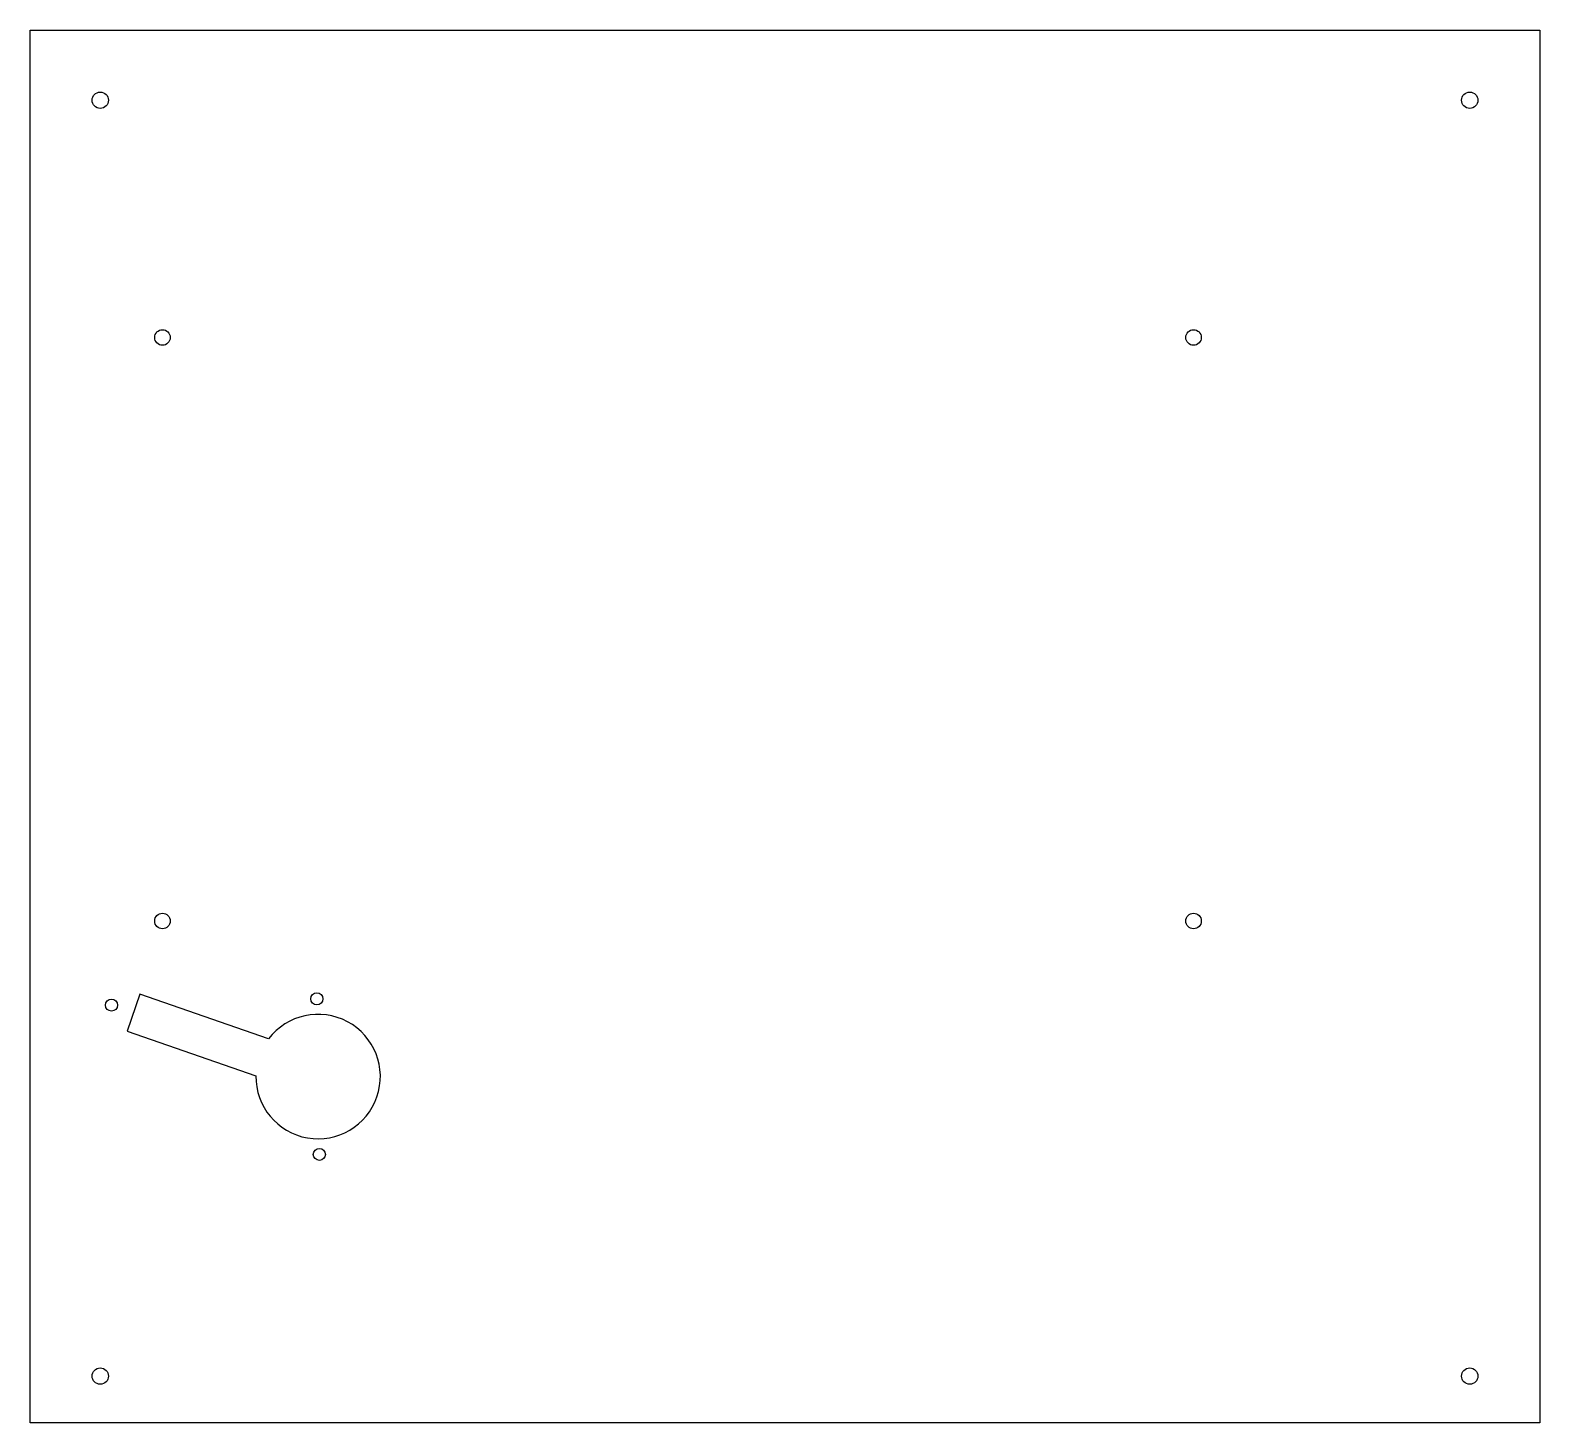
# Model space of a CAD drawing. Header units: millimetres. Extents: x -194 to 194, y -179 to 179.
import ezdxf

# ---------------------------------------------------------------- set-up
doc = ezdxf.new("R2010")
doc.units = ezdxf.units.MM

msp = doc.modelspace()

# ---------------------------------------------------------------- linework, layer by layer
at = {"color": 7, "linetype": 'Continuous', "lineweight": 25}
for p, q in [((-194, -179), (-194, 179)), ((-194, 179), (194, 179)), ((194, 179), (194, -179)), ((-165.8, -68.85), (-169.07, -78.3)), ((-132.73, -80.3), (-165.8, -68.85)), ((-169.07, -78.3), (-136, -89.77)), ((194, -179), (-194, -179))]:
    msp.add_line(p, q, dxfattribs=at)
for centre, radius in [((-176, 161), 2.1), ((176, 161), 2.1), ((-160, 100), 2), ((105, 100), 2), ((-160, -50), 2), ((105, -50), 2), ((-120.32, -70), 1.55), ((-173.11, -71.62), 1.55), ((-119.68, -110), 1.55), ((-176, -167), 2.1), ((176, -167), 2.1)]:
    msp.add_circle(centre, radius, dxfattribs=at)
msp.add_arc((-120, -90), 16, 179.1921, 142.6949, dxfattribs=at)

doc.saveas('drawing.dxf')
